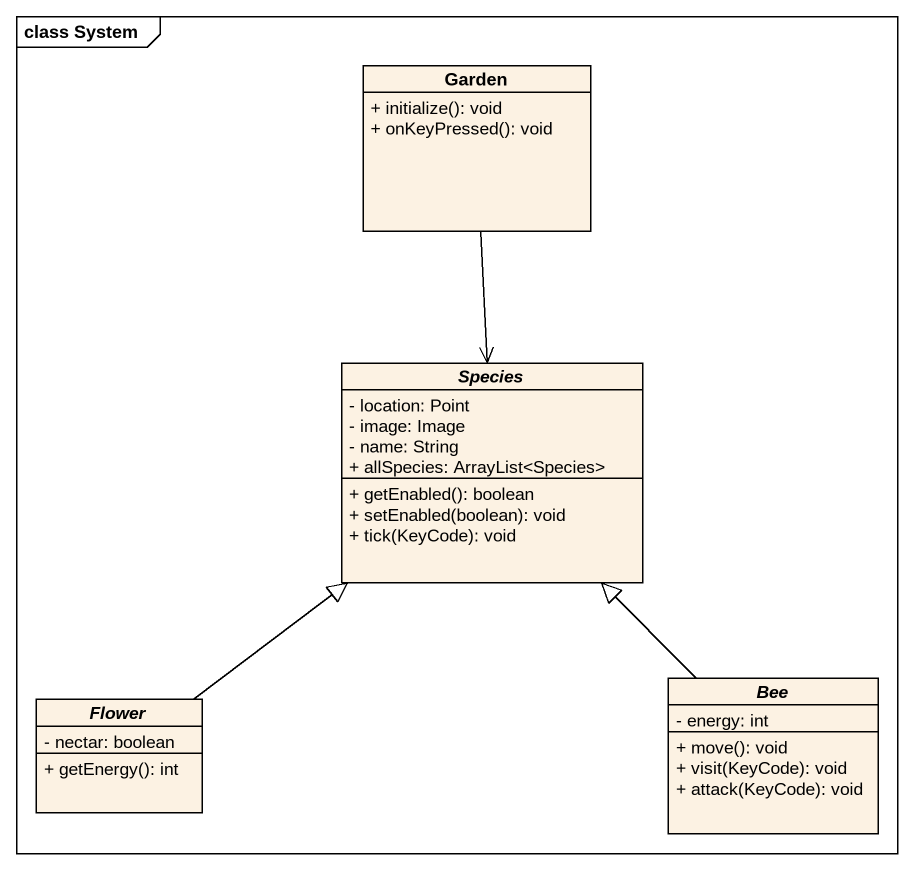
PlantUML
@startuml
mainframe class System
hide circle
hide empty members
skinparam classAttributeIconSize 0
class Garden {
  + initialize(): void
  + onKeyPressed(): void
}
abstract class Species {
  - location: Point
  - image: Image
  - name: String
  + allSpecies: ArrayList<Species>
  + getEnabled(): boolean
  + setEnabled(boolean): void
  + tick(KeyCode): void
}
abstract class Flower {
  - nectar: boolean
  + getEnergy(): int
}
abstract class Bee {
  - energy: int
  + move(): void
  + visit(KeyCode): void
  + attack(KeyCode): void
}
Garden --> Species
Flower -up-|> Species
Bee -up-|> Species
@enduml
